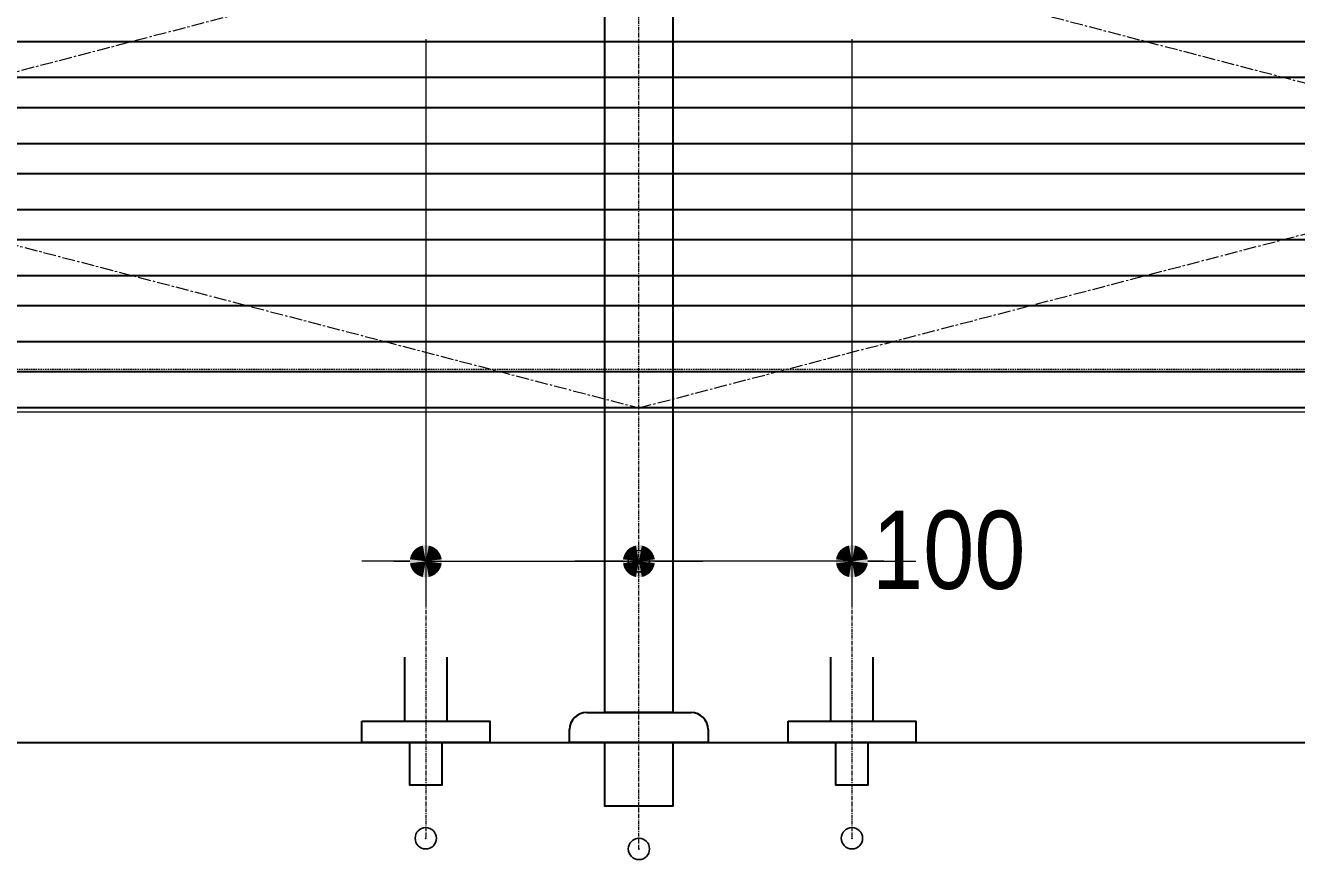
# Model space of a CAD drawing. Units: millimetres, scale not verified. Extents: x -6062 to 6062, y -3045 to 3045.
# Drawn here: x -2455 to -1859, y -2075 to -1684 of the extents above; entities that cross this region are included whole.
import ezdxf
from ezdxf.enums import TextEntityAlignment as Align

# ---------------------------------------------------------------- set-up
doc = ezdxf.new("R2010")
doc.units = ezdxf.units.MM
doc.header["$LTSCALE"] = 20
doc.header["$PDMODE"] = 32
doc.header["$PDSIZE"] = 10
for name, pattern in [('USER1', [1.11, 0.71, -0.4]), ('USER3', [2.91, 1.76, -0.4, 0.35, -0.4]), ('USER4', [9.172222, 5.997222, -1.058333, 1.058333, -1.058333]), ('USER5', [13.3, 8, -1.06, 1.06, -1.06, 1.06, -1.06])]:
    doc.linetypes.add(name, pattern=pattern)
for name, color, linetype, lineweight in [('0-2_0', 7, 'Continuous', 25), ('0-4_2寸法-2', 7, 'Continuous', 15), ('0-7_5ボウル・キャビネット', 7, 'Continuous', 15), ('0-8_4給排水', 7, 'Continuous', 30)]:
    doc.layers.add(name, color=color, linetype=linetype, lineweight=lineweight)
doc.layers.add('0-3_Defpoints', color=7, linetype='Continuous')
doc.styles.add('ＭＳ Ｐゴシック', font='')
doc.styles.get('ＭＳ Ｐゴシック').set_extended_font_data('MS PGothic')

# ---------------------------------------------------------------- blocks, each defined once
blk = doc.blocks.new('_Dot')
at = {"layer": '0-2_0'}
blk.add_line((-10, 0), (-20, 0), dxfattribs=at)
for points in [[(0, 0), (-6.37, 7.71), (-5.36, 8.44)], [(0, 0), (-5.36, 8.44), (-4.26, 9.05)], [(0, 0), (-4.26, 9.05), (-3.09, 9.51)], [(0, 0), (-3.09, 9.51), (-1.87, 9.82)], [(0, 0), (-1.87, 9.82), (-0.63, 9.98)], [(0, 0), (-0.63, 9.98), (0.63, 9.98)], [(0, 0), (0.63, 9.98), (1.87, 9.82)], [(0, 0), (1.87, 9.82), (3.09, 9.51)], [(0, 0), (3.09, 9.51), (4.26, 9.05)], [(0, 0), (4.26, 9.05), (5.36, 8.44)], [(0, 0), (5.36, 8.44), (6.37, 7.71)], [(0, 0), (-10, 0), (-9.92, 1.25)], [(0, 0), (-9.92, -1.25), (-10, 0)], [(0, 0), (-9.92, 1.25), (-9.69, 2.49)], [(0, 0), (-9.69, -2.49), (-9.92, -1.25)], [(0, 0), (-9.69, 2.49), (-9.3, 3.68)], [(0, 0), (-9.3, -3.68), (-9.69, -2.49)], [(0, 0), (-9.3, 3.68), (-8.76, 4.82)], [(0, 0), (-8.76, -4.82), (-9.3, -3.68)], [(0, 0), (-8.76, 4.82), (-8.09, 5.88)], [(0, 0), (-8.09, -5.88), (-8.76, -4.82)], [(0, 0), (-8.09, 5.88), (-7.29, 6.85)], [(0, 0), (-7.29, -6.85), (-8.09, -5.88)], [(0, 0), (-7.29, 6.85), (-6.37, 7.71)], [(0, 0), (-6.37, -7.71), (-7.29, -6.85)], [(0, 0), (-5.36, -8.44), (-6.37, -7.71)], [(0, 0), (-4.26, -9.05), (-5.36, -8.44)], [(0, 0), (-3.09, -9.51), (-4.26, -9.05)], [(0, 0), (-1.87, -9.82), (-3.09, -9.51)], [(0, 0), (-0.63, -9.98), (-1.87, -9.82)], [(0, 0), (0.63, -9.98), (-0.63, -9.98)], [(0, 0), (6.37, 7.71), (7.29, 6.85)], [(0, 0), (7.29, 6.85), (8.09, 5.88)], [(0, 0), (8.09, 5.88), (8.76, 4.82)], [(0, 0), (8.76, 4.82), (9.3, 3.68)], [(0, 0), (9.3, 3.68), (9.69, 2.49)], [(0, 0), (9.69, 2.49), (9.92, 1.25)], [(0, 0), (9.92, 1.25), (10, 0)], [(0, 0), (1.87, -9.82), (0.63, -9.98)], [(0, 0), (3.09, -9.51), (1.87, -9.82)], [(0, 0), (4.26, -9.05), (3.09, -9.51)], [(0, 0), (5.36, -8.44), (4.26, -9.05)], [(0, 0), (6.37, -7.71), (5.36, -8.44)], [(0, 0), (7.29, -6.85), (6.37, -7.71)], [(0, 0), (8.09, -5.88), (7.29, -6.85)], [(0, 0), (8.76, -4.82), (8.09, -5.88)], [(0, 0), (9.3, -3.68), (8.76, -4.82)], [(0, 0), (9.69, -2.49), (9.3, -3.68)], [(0, 0), (9.92, -1.25), (9.69, -2.49)], [(0, 0), (10, 0), (9.92, -1.25)]]:
    blk.add_solid(points, dxfattribs=at)
blk = doc.blocks.new('グループ-6')
at = {"layer": '0-7_5ボウル・キャビネット', "lineweight": 30}
for points in [[(-16560, -33820), (1360, -33820), (1360, -34160), (-16560, -34160)], [(-16560, -34440), (1360, -34440), (1360, -34780), (-16560, -34780)], [(-16560, -35060), (1360, -35060), (1360, -35400), (-16560, -35400)], [(-16560, -35680), (1360, -35680), (1360, -36020), (-16560, -36020)], [(-16560, -36300), (1360, -36300), (1360, -36640), (-16560, -36640)], [(-16560, -36920), (1360, -36920), (1360, -37260), (-16560, -37260)]]:
    blk.add_lwpolyline(points, close=True, dxfattribs=at)
blk = doc.blocks.new('グループ-12')
at = {"layer": '0-7_5ボウル・キャビネット'}
blk.add_lwpolyline([(-16580, -27600), (1380, -27600), (1380, -37300), (-16580, -37300)], close=True, dxfattribs=at)
at = {"layer": '0-7_5ボウル・キャビネット', "linetype": 'USER1'}
blk.add_lwpolyline([(-16160, -27600), (960, -27600), (960, -36900), (-16160, -36900)], close=True, dxfattribs=at)
at = {"layer": '0-7_5ボウル・キャビネット', "linetype": 'USER4'}
blk.add_lwpolyline([(-7600, -37260), (1360, -34920), (-7600, -32580), (-16560, -34920)], close=True, dxfattribs=at)
at = {"layer": '0-7_5ボウル・キャビネット'}
blk.add_blockref('グループ-6', (0, 0), dxfattribs=at)
blk = doc.blocks.new('グループ-13')
at = {"layer": '0-7_5ボウル・キャビネット', "linetype": 'USER5'}
blk.add_line((2400, -36300), (-17600, -36300), dxfattribs=at)
at = {"layer": '0-7_5ボウル・キャビネット', "lineweight": 30}
blk.add_line((-17600, -40400), (2400, -40400), dxfattribs=at)
at = {"layer": '0-7_5ボウル・キャビネット'}
blk.add_blockref('グループ-12', (0, 0), dxfattribs=at)
blk = doc.blocks.new('グループ-33')
at = {"layer": '0-8_4給排水', "linetype": 'USER3', "lineweight": 15}
for p, q in [((-2000, 1300), (-2000, -900)), ((2000, 1300), (2000, -900))]:
    blk.add_line(p, q, dxfattribs=at)
at = {"layer": '0-8_4給排水'}
for points in [[(-2200, 800), (-2200, 200), (-1800, 200), (-1800, 800)], [(1800, 800), (1800, 200), (2200, 200), (2200, 800)]]:
    blk.add_lwpolyline(points, dxfattribs=at)
for points in [[(-2600, 200), (-1400, 200), (-1400, 0), (-2600, 0)], [(1400, 200), (2600, 200), (2600, 0), (1400, 0)], [(-2150, 0), (-1850, 0), (-1850, -400), (-2150, -400)], [(1850, 0), (2150, 0), (2150, -400), (1850, -400)]]:
    blk.add_lwpolyline(points, close=True, dxfattribs=at)
blk = doc.blocks.new('止水栓_床_W100')
at = {"layer": '0-8_4給排水'}
blk.add_blockref('グループ-33', (0, 0), dxfattribs=at)
blk = doc.blocks.new('グループ-51')
at = {"layer": '0-8_4給排水', "linetype": 'USER3', "lineweight": 15}
blk.add_line((-7600, -41400), (-7600, -20660), dxfattribs=at)
at = {"layer": '0-8_4給排水'}
blk.add_line((-8250, -40306.7), (-8250, -40280), dxfattribs=at)
for points in [[(-7280, -30820), (-7280, -40120), (-7920, -40120), (-7920, -31893.3)], [(-8090, -40120), (-8087.5, -40120), (-7112.5, -40120), (-7110, -40120)], [(-6950, -40280), (-6950, -40306.7), (-6950, -40400), (-8250, -40400), (-8250, -40306.7)]]:
    blk.add_lwpolyline(points, dxfattribs=at)
blk.add_lwpolyline([(-7920, -40400), (-7280, -40400), (-7280, -41000), (-7920, -41000)], close=True, dxfattribs=at)
for centre, start, end in [((-8090, -40280), 90, 180), ((-7110, -40280), 0, 90)]:
    blk.add_arc(centre, 160, start, end, dxfattribs=at)

msp = doc.modelspace()

# ---------------------------------------------------------------- linework, layer by layer
at = {"layer": '0-3_Defpoints'}
for p in [(-2167.5, -1935), (-2267.5, -2065), (-2067.5, -2065), (-2167.5, -2070), (-2167.5, -2070)]:
    msp.add_point(p, dxfattribs=at)
at = {"layer": '0-4_2寸法-2'}
for p, q in [((-2267.5, -1690), (-2267.5, -1955)), ((-2067.5, -1690), (-2067.5, -1955)), ((-2282.51, -1935), (-2297.51, -1935)), ((-2267.5, -1935), (-2167.5, -1935)), ((-2182.51, -1935), (-2197.51, -1935)), ((-2067.5, -1935), (-2167.5, -1935)), ((-2152.49, -1935), (-2137.49, -1935)), ((-2052.49, -1935), (-2037.49, -1935)), ((-2167.5, -1955), (-2167.3, -1955)), ((-2167.5, -1955), (-2167.3, -1955))]:
    msp.add_line(p, q, dxfattribs=at)

# ---------------------------------------------------------------- block references
at = {"layer": '0-4_2寸法-2', "xscale": 0.7503418, "yscale": 0.7503418}
for p in [(-2267.5, -1935), (-2167.5, -1935)]:
    msp.add_blockref('_Dot', p, dxfattribs=at)
at = {"layer": '0-4_2寸法-2', "xscale": 0.7503418, "yscale": 0.7503418, "rotation": 180}
for p in [(-2167.5, -1935), (-2067.5, -1935)]:
    msp.add_blockref('_Dot', p, dxfattribs=at)
at = {"layer": '0-7_5ボウル・キャビネット', "xscale": 0.05, "yscale": 0.05}
msp.add_blockref('グループ-13', (-1787.5, 0), dxfattribs=at)
at = {"layer": '0-8_4給排水', "xscale": 0.05, "yscale": 0.05}
for name, p in [('グループ-51', (-1787.5, 0)), ('止水栓_床_W100', (-2167.5, -2020))]:
    msp.add_blockref(name, p, dxfattribs=at)

# ---------------------------------------------------------------- texts
at = {"layer": '0-4_2寸法-2', "style": 'ＭＳ Ｐゴシック', "width": 0.9}
msp.add_text('100', height=36.66, dxfattribs=at).set_placement((-2058.07, -1958.97), align=Align.BOTTOM_LEFT)

doc.saveas('drawing.dxf')
